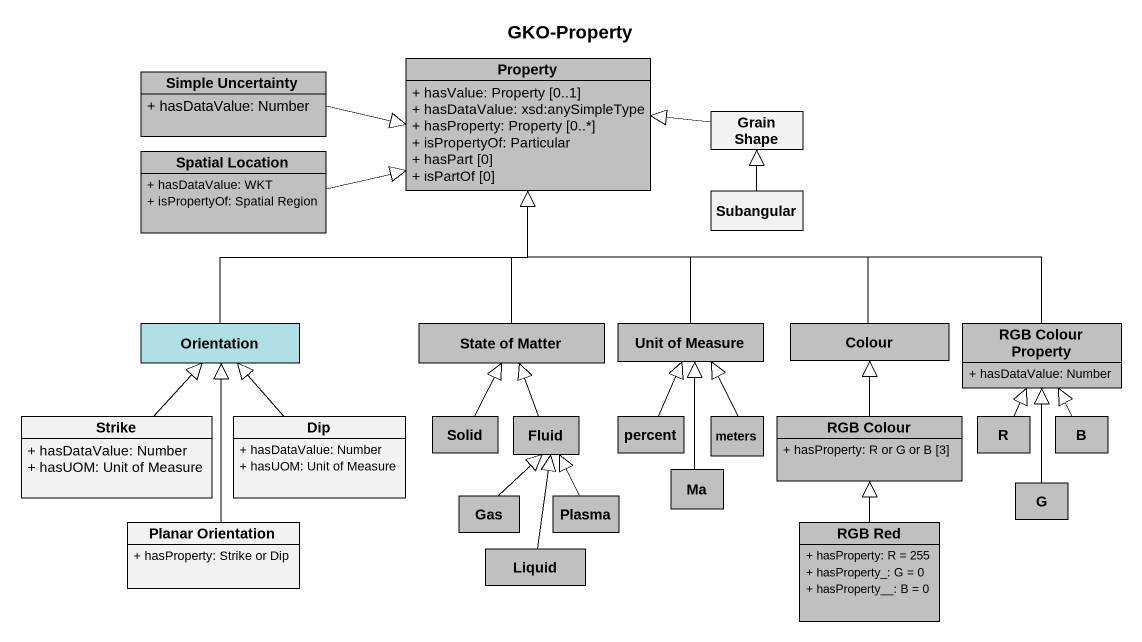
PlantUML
@startuml
title GKO-Property
hide circle
hide empty members
skinparam classAttributeIconSize 0
class Property #C0C0C0 {
  + hasValue: Property [0..1]
  + hasDataValue: xsd:anySimpleType
  + hasProperty: Property [0..*]
  + isPropertyOf: Particular
  + hasPart [0]
  + isPartOf [0]
}
class "Simple Uncertainty" as Simple_Uncertainty #C0C0C0 {
  + hasDataValue: Number
}
class "Grain Shape" as Grain_Shape
class "Spatial Location" as Spatial_Location #C0C0C0 {
  + hasDataValue: WKT
  + isPropertyOf: Spatial Region
}
class Subangular
class Orientation #B0E0E6
class "State of Matter" as State_of_Matter #C0C0C0
class "Unit of Measure" as Unit_of_Measure #C0C0C0
class Colour #C0C0C0
class "RGB Colour Property" as RGB_Colour_Property #C0C0C0 {
  + hasDataValue: Number
}
class Strike {
  + hasDataValue: Number
  + hasUOM: Unit of Measure
}
class Dip {
  + hasDataValue: Number
  + hasUOM: Unit of Measure
}
class Solid #C0C0C0
class Fluid #C0C0C0
class percent #C0C0C0
class meters #C0C0C0
class "RGB Colour" as RGB_Colour #C0C0C0 {
  + hasProperty: R or G or B [3]
}
class R #C0C0C0
class B #C0C0C0
class Ma #C0C0C0
class "Planar Orientation" as Planar_Orientation {
  + hasProperty: Strike or Dip
}
class Gas #C0C0C0
class Plasma #C0C0C0
class "RGB Red" as RGB_Red #C0C0C0 {
  + hasProperty: R = 255
  + hasProperty_: G = 0
  + hasProperty__: B = 0
}
class G #C0C0C0
class Liquid #C0C0C0
Simple_Uncertainty -right-|> Property
Grain_Shape -left-|> Property
Spatial_Location -right-|> Property
Subangular -up-|> Grain_Shape
Orientation -up-|> Property
State_of_Matter -up-|> Property
Unit_of_Measure -up-|> Property
Colour -up-|> Property
RGB_Colour_Property -left-|> Property
Strike -up-|> Orientation
Dip -up-|> Orientation
Solid -up-|> State_of_Matter
Fluid -up-|> State_of_Matter
percent -up-|> Unit_of_Measure
meters -up-|> Unit_of_Measure
RGB_Colour -up-|> Colour
R -up-|> RGB_Colour_Property
B -up-|> RGB_Colour_Property
Ma -up-|> Unit_of_Measure
Planar_Orientation -up-|> Orientation
Gas -up-|> Fluid
Plasma -up-|> Fluid
RGB_Red -up-|> RGB_Colour
G -up-|> RGB_Colour_Property
Liquid -up-|> Fluid
@enduml
